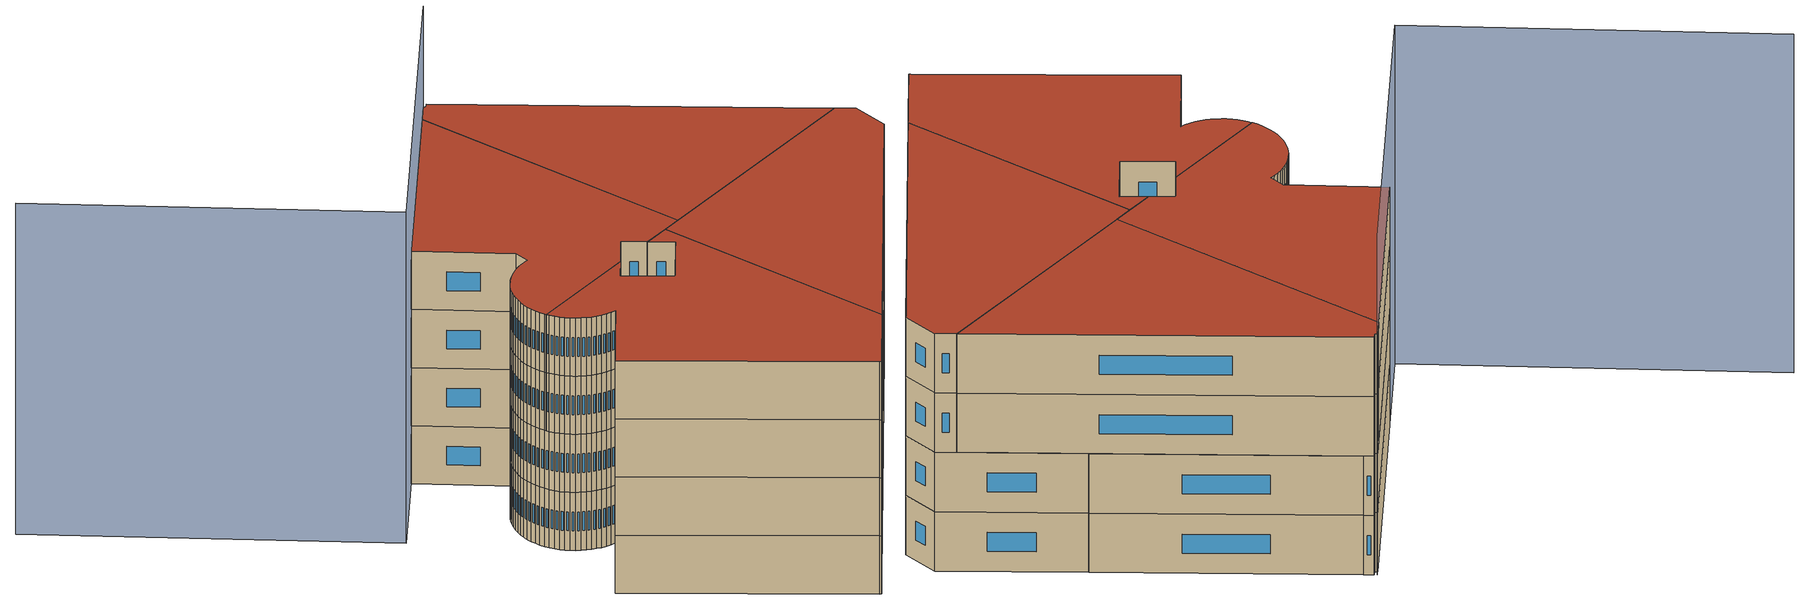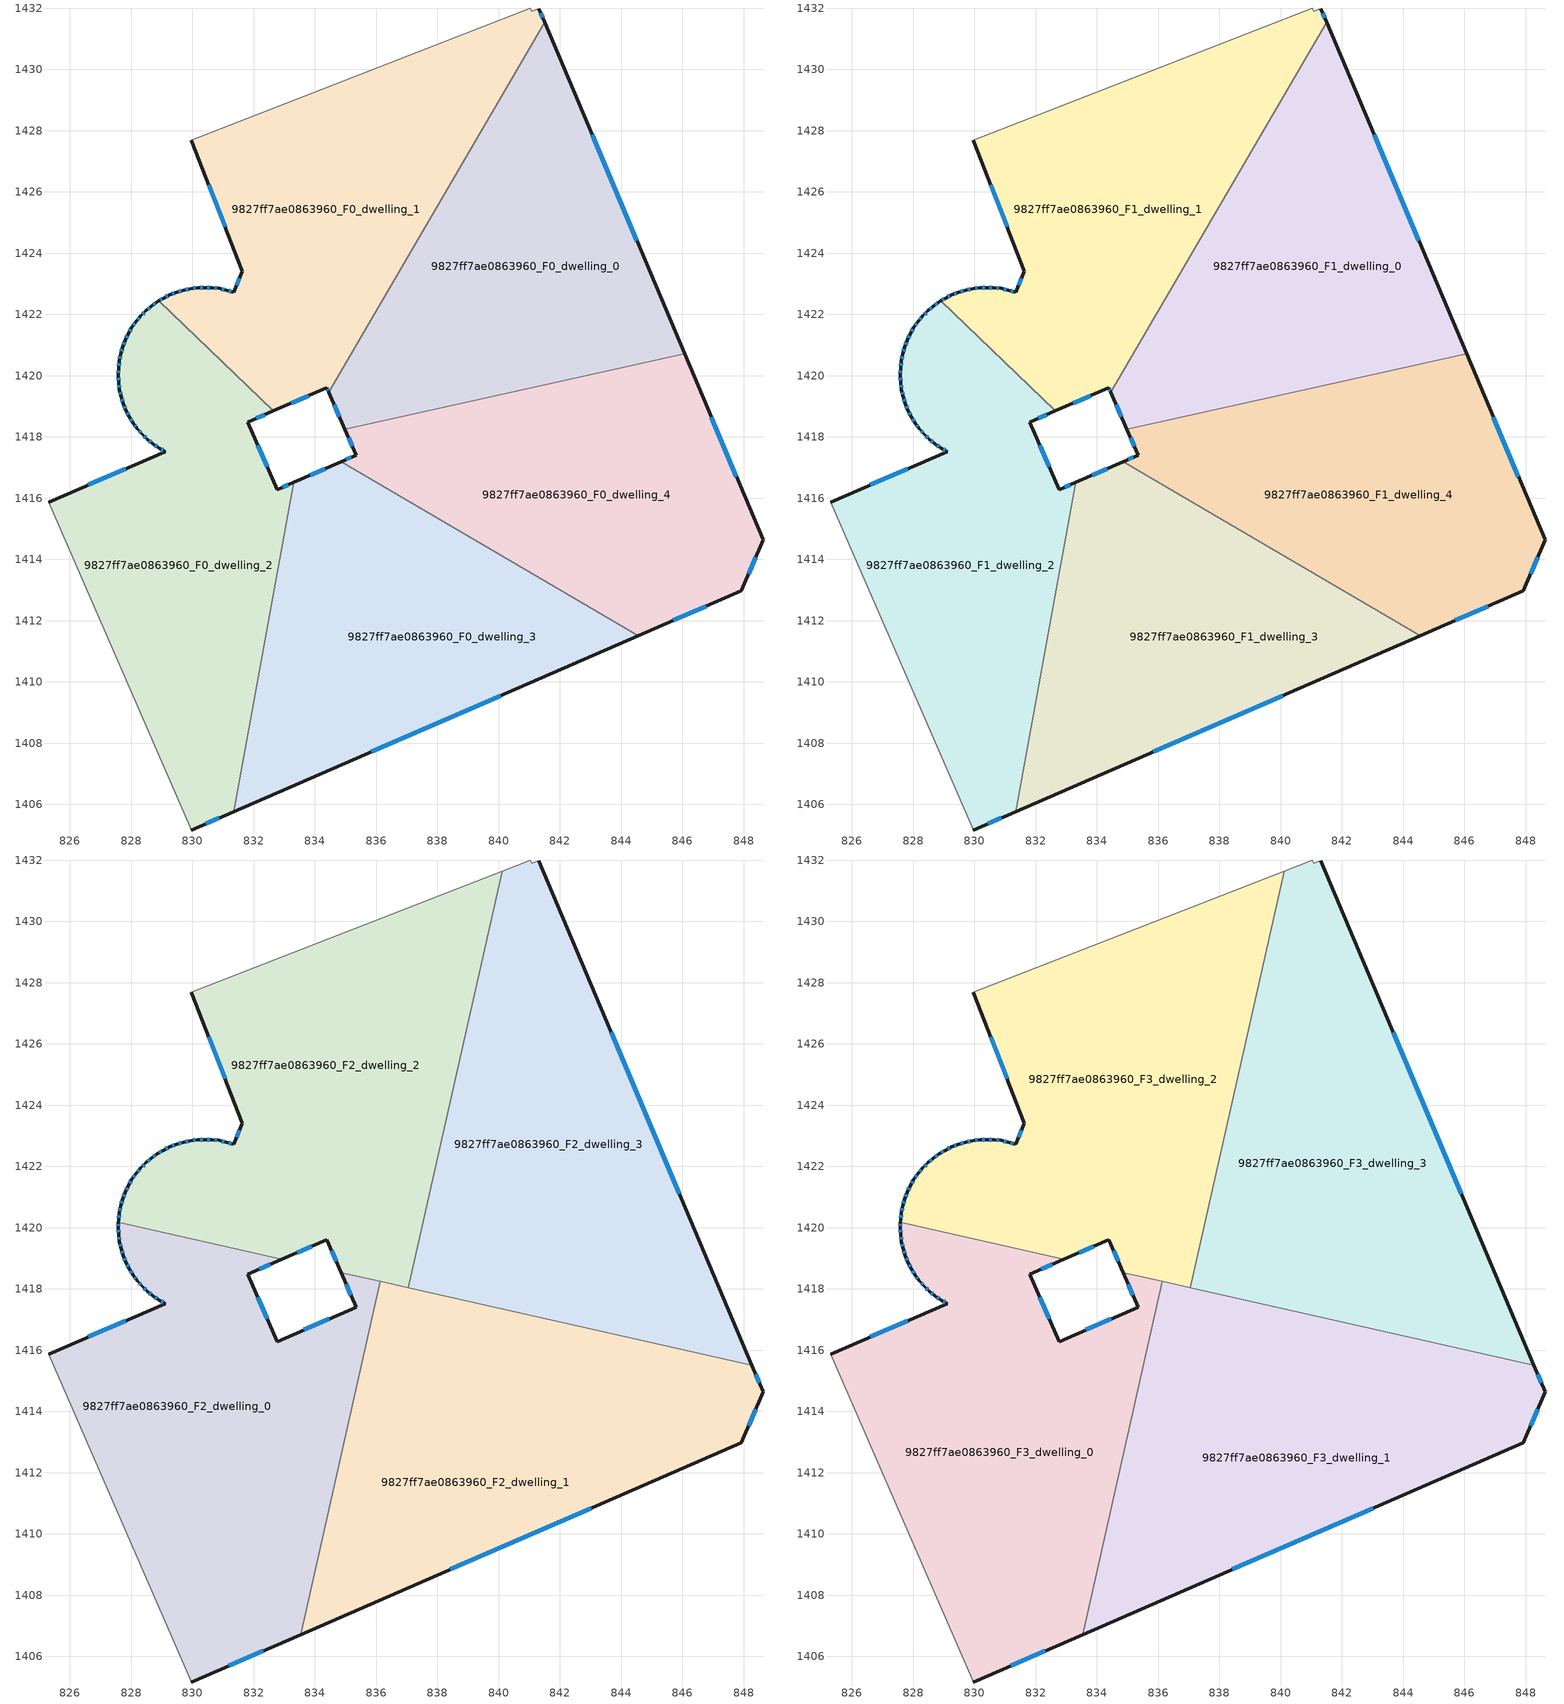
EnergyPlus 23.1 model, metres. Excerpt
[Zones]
9827ff7ae0863960_F0_dwelling_0
 floor ground (EU_floor_Construction): 841.5,1431.55 846.07,1420.71 834.97,1418.25 834.45,1419.45 z0
 wall outside (EU_wall_Construction): 834.45,1419.45 834.97,1418.25 / 846.07,1420.71 841.5,1431.55 z0:3
 wall to 9827ff7ae0863960_F0_dwelling_1 (EU_wall_Construction): 841.5,1431.55 834.45,1419.45 z0:3
 wall to 9827ff7ae0863960_F0_dwelling_4 (EU_wall_Construction): 834.97,1418.25 846.07,1420.71 z0:3
 window (EU_Window_Construction): 834.63,1419.05 834.8,1418.66 / 844.51,1424.4 843.05,1427.86 z1.02:1.98
9827ff7ae0863960_F0_dwelling_1
 floor ground (EU_floor_Construction): 841.31,1431.98 841.5,1431.55 834.45,1419.45 834.39,1419.61 832.64,1418.85 828.9,1422.44 829.06,1422.54 829.26,1422.64 829.48,1422.72 829.71,1422.8 829.94,1422.84 830.18,1422.88 830.41,1422.88 830.65,1422.87 830.88,1422.85 831.11,1422.79 831.34,1422.73 831.63,1423.41 829.96,1427.68 841.04,1432.01 841.09,1431.91 z0
 wall outside (EU_wall_Construction): 832.64,1418.85 834.39,1419.61 834.45,1419.45 / 829.96,1427.68 831.63,1423.41 831.34,1422.73 831.11,1422.79 830.88,1422.85 830.65,1422.87 830.41,1422.88 830.18,1422.88 829.94,1422.84 829.71,1422.8 829.48,1422.72 829.26,1422.64 829.06,1422.54 828.9,1422.44 / 841.5,1431.55 841.31,1431.98 z0:3
 wall to 9827ff7ae0863960_F0_dwelling_2 (EU_wall_Construction): 828.9,1422.44 832.64,1418.85 z0:3
 wall adiabatic (EU_wall_Construction): 841.31,1431.98 841.09,1431.91 841.04,1432.01 829.96,1427.68 z0:3
 window (EU_Window_Construction): 834.41,1419.56 834.43,1419.51 / 833.23,1419.11 833.79,1419.35 / 829,1422.5 828.95,1422.48 / 829.19,1422.6 829.13,1422.57 / 829.41,1422.69 829.34,1422.67 / 829.63,1422.77 829.56,1422.75 / 829.86,1422.83 829.79,1422.81 / 830.1,1422.86 830.02,1422.85 / 830.33,1422.88 830.26,1422.88 / 830.57,1422.88 830.49,1422.88 / 830.8,1422.86 830.73,1422.87 / 831.03,1422.81 830.96,1422.83 / 831.26,1422.75 831.19,1422.77 / 831.53,1423.18 831.44,1422.96 / 830.53,1426.23 831.06,1424.86 / 841.43,1431.7 841.38,1431.83 z1.02:1.98
9827ff7ae0863960_F0_dwelling_2
 floor ground (EU_floor_Construction): 832.64,1418.85 831.81,1418.48 832.76,1416.28 833.31,1416.52 831.34,1405.76 829.97,1405.16 829.93,1405.25 825.31,1415.87 829.11,1417.52 828.91,1417.63 828.71,1417.77 828.53,1417.92 828.36,1418.08 828.2,1418.26 828.07,1418.45 827.94,1418.66 827.83,1418.87 827.74,1419.08 827.67,1419.31 827.62,1419.54 827.59,1419.77 827.58,1420.01 827.58,1420.24 827.61,1420.48 827.66,1420.71 827.72,1420.94 827.81,1421.16 827.91,1421.38 828.02,1421.58 828.16,1421.77 828.31,1421.95 828.48,1422.12 828.66,1422.27 828.85,1422.41 828.9,1422.44 z0
 wall outside (EU_wall_Construction): 828.9,1422.44 828.85,1422.41 828.66,1422.27 828.48,1422.12 828.31,1421.95 828.16,1421.77 828.02,1421.58 827.91,1421.38 827.81,1421.16 827.72,1420.94 827.66,1420.71 827.61,1420.48 827.58,1420.24 827.58,1420.01 827.59,1419.77 827.62,1419.54 827.67,1419.31 827.74,1419.08 827.83,1418.87 827.94,1418.66 828.07,1418.45 828.2,1418.26 828.36,1418.08 828.53,1417.92 828.71,1417.77 828.91,1417.63 829.11,1417.52 825.31,1415.87 / 833.31,1416.52 832.76,1416.28 831.81,1418.48 832.64,1418.85 / 829.97,1405.16 831.34,1405.76 z0:3
 wall adiabatic (EU_wall_Construction): 825.31,1415.87 829.93,1405.25 829.97,1405.16 z0:3
 wall to 9827ff7ae0863960_F0_dwelling_3 (EU_wall_Construction): 831.34,1405.76 833.31,1416.52 z0:3
 window (EU_Window_Construction): 827.82,1416.96 826.6,1416.43 / 828.98,1417.59 829.04,1417.56 / 828.78,1417.72 828.84,1417.68 / 828.59,1417.87 828.65,1417.82 / 828.42,1418.03 828.47,1417.97 / 828.26,1418.2 828.31,1418.14 / 828.11,1418.39 828.15,1418.33 / 827.98,1418.59 828.02,1418.52 / 827.87,1418.79 827.9,1418.73 / 827.77,1419.01 827.8,1418.94 / 827.7,1419.23 827.72,1419.16 / 827.64,1419.46 827.65,1419.39 / 827.6,1419.69 827.61,1419.62 / 827.58,1419.93 827.59,1419.85 / 827.58,1420.16 827.58,1420.09 / 827.6,1420.4 827.59,1420.32 / 827.64,1420.63 827.63,1420.56 / 827.7,1420.86 827.68,1420.79 / 827.78,1421.09 827.75,1421.02 / 827.87,1421.3 827.84,1421.24 / 827.98,1421.51 827.94,1421.44 / 828.11,1421.71 828.07,1421.64 / 828.26,1421.89 828.21,1421.83 / 828.43,1422.06 828.37,1422.01 / 828.6,1422.22 828.54,1422.17 / 828.78,1422.36 828.72,1422.32 / 832.09,1418.61 832.35,1418.72 / 832.44,1417.03 832.13,1417.73 / 833.13,1416.44 832.95,1416.36 / 830.44,1405.37 830.88,1405.56 z1.02:1.98
9827ff7ae0863960_F0_dwelling_3
 floor ground (EU_floor_Construction): 844.56,1411.51 831.34,1405.76 833.31,1416.52 834.86,1417.19 z0
 wall outside (EU_wall_Construction): 834.86,1417.19 833.31,1416.52 / 831.34,1405.76 844.56,1411.51 z0:3
 wall to 9827ff7ae0863960_F0_dwelling_4 (EU_wall_Construction): 844.56,1411.51 834.86,1417.19 z0:3
 window (EU_Window_Construction): 834.33,1416.97 833.84,1416.75 / 835.84,1407.72 840.07,1409.56 z1.02:1.98
9827ff7ae0863960_F0_dwelling_4
 floor ground (EU_floor_Construction): 846.07,1420.71 848.64,1414.64 847.92,1412.97 844.56,1411.51 834.86,1417.19 835.34,1417.41 834.97,1418.25 z0
 wall outside (EU_wall_Construction): 844.56,1411.51 847.92,1412.97 848.64,1414.64 846.07,1420.71 / 834.97,1418.25 835.34,1417.41 834.86,1417.19 z0:3
 window (EU_Window_Construction): 845.71,1412.01 846.78,1412.47 / 835.18,1417.33 835.02,1417.27 / 835.1,1417.97 835.22,1417.69 / 847.76,1416.7 846.94,1418.65 / 848.16,1413.54 848.39,1414.07 z1.02:1.98
9827ff7ae0863960_F1_dwelling_0
 floor to 9827ff7ae0863960_F0_dwelling_0 (EU_floor_Construction): 841.5,1431.55 846.07,1420.71 834.97,1418.25 834.45,1419.45 z3
 wall outside (EU_wall_Construction): 834.45,1419.45 834.97,1418.25 / 846.07,1420.71 841.5,1431.55 z3:6
 wall to 9827ff7ae0863960_F1_dwelling_1 (EU_wall_Construction): 841.5,1431.55 834.45,1419.45 z3:6
 wall to 9827ff7ae0863960_F1_dwelling_4 (EU_wall_Construction): 834.97,1418.25 846.07,1420.71 z3:6
 window (EU_Window_Construction): 834.63,1419.05 834.8,1418.66 / 844.51,1424.4 843.05,1427.86 z4.02:4.98
 ceiling adiabatic (EU_roof_Construction): 846.07,1420.71 841.5,1431.55 839.2,1427.6 837.2,1418.75 z6
9827ff7ae0863960_F1_dwelling_1
 floor to 9827ff7ae0863960_F0_dwelling_1 (EU_floor_Construction): 841.31,1431.98 841.5,1431.55 834.45,1419.45 834.39,1419.61 832.64,1418.85 828.9,1422.44 829.06,1422.54 829.26,1422.64 829.48,1422.72 829.71,1422.8 829.94,1422.84 830.18,1422.88 830.41,1422.88 830.65,1422.87 830.88,1422.85 831.11,1422.79 831.34,1422.73 831.63,1423.41 829.96,1427.68 841.04,1432.01 841.09,1431.91 z3
 wall outside (EU_wall_Construction): 832.64,1418.85 834.39,1419.61 834.45,1419.45 / 829.96,1427.68 831.63,1423.41 831.34,1422.73 831.11,1422.79 830.88,1422.85 830.65,1422.87 830.41,1422.88 830.18,1422.88 829.94,1422.84 829.71,1422.8 829.48,1422.72 829.26,1422.64 829.06,1422.54 828.9,1422.44 / 841.5,1431.55 841.31,1431.98 z3:6
 wall to 9827ff7ae0863960_F1_dwelling_2 (EU_wall_Construction): 828.9,1422.44 832.64,1418.85 z3:6
 wall adiabatic (EU_wall_Construction): 841.31,1431.98 841.09,1431.91 841.04,1432.01 829.96,1427.68 z3:6
 window (EU_Window_Construction): 834.41,1419.56 834.43,1419.51 / 833.23,1419.11 833.79,1419.35 / 829,1422.5 828.95,1422.48 / 829.19,1422.6 829.13,1422.57 / 829.41,1422.69 829.34,1422.67 / 829.63,1422.77 829.56,1422.75 / 829.86,1422.83 829.79,1422.81 / 830.1,1422.86 830.02,1422.85 / 830.33,1422.88 830.26,1422.88 / 830.57,1422.88 830.49,1422.88 / 830.8,1422.86 830.73,1422.87 / 831.03,1422.81 830.96,1422.83 / 831.26,1422.75 831.19,1422.77 / 831.53,1423.18 831.44,1422.96 / 830.53,1426.23 831.06,1424.86 / 841.43,1431.7 841.38,1431.83 z4.02:4.98
9827ff7ae0863960_F1_dwelling_2
 floor to 9827ff7ae0863960_F0_dwelling_2 (EU_floor_Construction): 832.64,1418.85 831.81,1418.48 832.76,1416.28 833.31,1416.52 831.34,1405.76 829.97,1405.16 829.93,1405.25 825.31,1415.87 829.11,1417.52 828.91,1417.63 828.71,1417.77 828.53,1417.92 828.36,1418.08 828.2,1418.26 828.07,1418.45 827.94,1418.66 827.83,1418.87 827.74,1419.08 827.67,1419.31 827.62,1419.54 827.59,1419.77 827.58,1420.01 827.58,1420.24 827.61,1420.48 827.66,1420.71 827.72,1420.94 827.81,1421.16 827.91,1421.38 828.02,1421.58 828.16,1421.77 828.31,1421.95 828.48,1422.12 828.66,1422.27 828.85,1422.41 828.9,1422.44 z3
 wall outside (EU_wall_Construction): 828.9,1422.44 828.85,1422.41 828.66,1422.27 828.48,1422.12 828.31,1421.95 828.16,1421.77 828.02,1421.58 827.91,1421.38 827.81,1421.16 827.72,1420.94 827.66,1420.71 827.61,1420.48 827.58,1420.24 827.58,1420.01 827.59,1419.77 827.62,1419.54 827.67,1419.31 827.74,1419.08 827.83,1418.87 827.94,1418.66 828.07,1418.45 828.2,1418.26 828.36,1418.08 828.53,1417.92 828.71,1417.77 828.91,1417.63 829.11,1417.52 825.31,1415.87 / 833.31,1416.52 832.76,1416.28 831.81,1418.48 832.64,1418.85 / 829.97,1405.16 831.34,1405.76 z3:6
 wall adiabatic (EU_wall_Construction): 825.31,1415.87 829.93,1405.25 829.97,1405.16 z3:6
 wall to 9827ff7ae0863960_F1_dwelling_3 (EU_wall_Construction): 831.34,1405.76 833.31,1416.52 z3:6
 window (EU_Window_Construction): 827.82,1416.96 826.6,1416.43 / 828.98,1417.59 829.04,1417.56 / 828.78,1417.72 828.84,1417.68 / 828.59,1417.87 828.65,1417.82 / 828.42,1418.03 828.47,1417.97 / 828.26,1418.2 828.31,1418.14 / 828.11,1418.39 828.15,1418.33 / 827.98,1418.59 828.02,1418.52 / 827.87,1418.79 827.9,1418.73 / 827.77,1419.01 827.8,1418.94 / 827.7,1419.23 827.72,1419.16 / 827.64,1419.46 827.65,1419.39 / 827.6,1419.69 827.61,1419.62 / 827.58,1419.93 827.59,1419.85 / 827.58,1420.16 827.58,1420.09 / 827.6,1420.4 827.59,1420.32 / 827.64,1420.63 827.63,1420.56 / 827.7,1420.86 827.68,1420.79 / 827.78,1421.09 827.75,1421.02 / 827.87,1421.3 827.84,1421.24 / 827.98,1421.51 827.94,1421.44 / 828.11,1421.71 828.07,1421.64 / 828.26,1421.89 828.21,1421.83 / 828.43,1422.06 828.37,1422.01 / 828.6,1422.22 828.54,1422.17 / 828.78,1422.36 828.72,1422.32 / 832.09,1418.61 832.35,1418.72 / 832.44,1417.03 832.13,1417.73 / 833.13,1416.44 832.95,1416.36 / 830.44,1405.37 830.88,1405.56 z4.02:4.98
9827ff7ae0863960_F1_dwelling_3
 floor to 9827ff7ae0863960_F0_dwelling_3 (EU_floor_Construction): 844.56,1411.51 831.34,1405.76 833.31,1416.52 834.86,1417.19 z3
 wall outside (EU_wall_Construction): 834.86,1417.19 833.31,1416.52 / 831.34,1405.76 844.56,1411.51 z3:6
 wall to 9827ff7ae0863960_F1_dwelling_4 (EU_wall_Construction): 844.56,1411.51 834.86,1417.19 z3:6
 window (EU_Window_Construction): 834.33,1416.97 833.84,1416.75 / 835.84,1407.72 840.07,1409.56 z4.02:4.98
 ceiling adiabatic (EU_roof_Construction): 844.56,1411.51 835.77,1416.66 833.53,1406.71 z6
9827ff7ae0863960_F1_dwelling_4
 floor to 9827ff7ae0863960_F0_dwelling_4 (EU_floor_Construction): 846.07,1420.71 848.64,1414.64 847.92,1412.97 844.56,1411.51 834.86,1417.19 835.34,1417.41 834.97,1418.25 z3
 wall outside (EU_wall_Construction): 844.56,1411.51 847.92,1412.97 848.64,1414.64 846.07,1420.71 / 834.97,1418.25 835.34,1417.41 834.86,1417.19 z3:6
 window (EU_Window_Construction): 845.71,1412.01 846.78,1412.47 / 835.18,1417.33 835.02,1417.27 / 835.1,1417.97 835.22,1417.69 / 847.76,1416.7 846.94,1418.65 / 848.16,1413.54 848.39,1414.07 z4.02:4.98
9827ff7ae0863960_F2_dwelling_0
 floor to 9827ff7ae0863960_F1_dwelling_2 (EU_floor_Construction): 832.38,1419.09 832.64,1418.85 831.81,1418.48 832.76,1416.28 833.31,1416.52 831.35,1405.76 829.97,1405.16 829.93,1405.25 825.31,1415.87 829.11,1417.52 828.91,1417.63 828.71,1417.77 828.53,1417.92 828.36,1418.08 828.2,1418.26 828.07,1418.45 827.94,1418.66 827.83,1418.87 827.74,1419.08 827.67,1419.31 827.62,1419.54 827.59,1419.77 827.58,1420.01 827.58,1420.18 z6
 floor to 9827ff7ae0863960_F1_dwelling_4 (EU_floor_Construction): 836.13,1418.25 835.77,1416.66 834.86,1417.19 835.34,1417.41 834.97,1418.25 835.54,1418.38 z6
 floor to 9827ff7ae0863960_F1_dwelling_1 (EU_floor_Construction): 832.92,1418.97 832.64,1418.85 832.38,1419.09 z6
 floor to 9827ff7ae0863960_F1_dwelling_3 (EU_floor_Construction): 835.77,1416.66 833.53,1406.71 831.35,1405.76 833.31,1416.52 834.86,1417.19 z6
 floor to 9827ff7ae0863960_F1_dwelling_0 (EU_floor_Construction): 835.54,1418.38 834.97,1418.25 834.85,1418.54 z6
 wall outside (EU_wall_Construction): 827.58,1420.18 827.58,1420.01 827.59,1419.77 827.62,1419.54 827.67,1419.31 827.74,1419.08 827.83,1418.87 827.94,1418.66 828.07,1418.45 828.2,1418.26 828.36,1418.08 828.53,1417.92 828.71,1417.77 828.91,1417.63 829.11,1417.52 825.31,1415.87 / 834.85,1418.54 835.34,1417.41 832.76,1416.28 831.81,1418.48 832.92,1418.97 / 829.97,1405.16 833.53,1406.71 z6:9
 wall adiabatic (EU_wall_Construction): 825.31,1415.87 829.93,1405.25 829.97,1405.16 z6:9
 wall to 9827ff7ae0863960_F2_dwelling_2 (EU_wall_Construction): 832.92,1418.97 827.58,1420.18 / 836.13,1418.25 834.85,1418.54 z6:9
 wall to 9827ff7ae0863960_F2_dwelling_1 (EU_wall_Construction): 833.53,1406.71 836.13,1418.25 z6:9
 window (EU_Window_Construction): 827.82,1416.96 826.6,1416.43 / 828.98,1417.59 829.04,1417.56 / 828.78,1417.72 828.84,1417.68 / 828.59,1417.87 828.65,1417.82 / 828.42,1418.03 828.47,1417.97 / 828.26,1418.2 828.31,1418.14 / 828.11,1418.39 828.15,1418.33 / 827.98,1418.59 828.02,1418.52 / 827.87,1418.79 827.9,1418.73 / 827.77,1419.01 827.8,1418.94 / 827.7,1419.23 827.72,1419.16 / 827.64,1419.46 827.65,1419.39 / 827.6,1419.69 827.61,1419.62 / 827.58,1419.93 827.59,1419.85 / 827.58,1420.12 827.58,1420.07 / 832.19,1418.65 832.54,1418.81 / 832.44,1417.03 832.13,1417.73 / 834.47,1417.02 833.64,1416.66 / 835.02,1418.15 835.18,1417.79 / 831.18,1405.69 832.32,1406.19 z7.02:7.98
9827ff7ae0863960_F2_dwelling_1
 floor to 9827ff7ae0863960_F1_dwelling_4 (EU_floor_Construction): 848.27,1415.51 848.64,1414.64 847.92,1412.97 844.56,1411.51 835.77,1416.66 836.13,1418.25 z6
 floor adiabatic (EU_floor_Construction): 844.56,1411.51 833.53,1406.71 835.77,1416.66 z6
 wall outside (EU_wall_Construction): 833.53,1406.71 847.92,1412.97 848.64,1414.64 848.27,1415.51 z6:9
 wall to 9827ff7ae0863960_F2_dwelling_3 (EU_wall_Construction): 848.27,1415.51 837.04,1418.04 z6:9
 wall to 9827ff7ae0863960_F2_dwelling_2 (EU_wall_Construction): 837.04,1418.04 836.13,1418.25 z6:9
 window (EU_Window_Construction): 848.51,1414.93 848.39,1415.21 / 848.16,1413.54 848.39,1414.07 / 838.43,1408.84 843.02,1410.84 z7.02:7.98
9827ff7ae0863960_F2_dwelling_2
 floor to 9827ff7ae0863960_F1_dwelling_1 (EU_floor_Construction): 840.11,1431.64 839.2,1427.6 834.45,1419.45 834.39,1419.61 832.92,1418.97 832.38,1419.09 828.9,1422.44 829.06,1422.54 829.26,1422.64 829.48,1422.72 829.71,1422.8 829.94,1422.84 830.18,1422.88 830.41,1422.88 830.65,1422.87 830.88,1422.85 831.11,1422.79 831.34,1422.73 831.63,1423.41 829.96,1427.68 z6
 floor to 9827ff7ae0863960_F1_dwelling_0 (EU_floor_Construction): 839.2,1427.6 837.2,1418.75 835.54,1418.38 834.85,1418.54 834.45,1419.45 z6
 floor to 9827ff7ae0863960_F1_dwelling_2 (EU_floor_Construction): 832.38,1419.09 827.58,1420.18 827.58,1420.24 827.61,1420.48 827.66,1420.71 827.72,1420.94 827.81,1421.16 827.91,1421.38 828.02,1421.58 828.16,1421.77 828.31,1421.95 828.48,1422.12 828.66,1422.27 828.85,1422.41 828.9,1422.44 z6
 floor to 9827ff7ae0863960_F1_dwelling_4 (EU_floor_Construction): 837.2,1418.75 837.04,1418.04 835.54,1418.38 z6
 wall outside (EU_wall_Construction): 829.96,1427.68 831.63,1423.41 831.34,1422.73 831.11,1422.79 830.88,1422.85 830.65,1422.87 830.41,1422.88 830.18,1422.88 829.94,1422.84 829.71,1422.8 829.48,1422.72 829.26,1422.64 829.06,1422.54 828.85,1422.41 828.66,1422.27 828.48,1422.12 828.31,1421.95 828.16,1421.77 828.02,1421.58 827.91,1421.38 827.81,1421.16 827.72,1420.94 827.66,1420.71 827.61,1420.48 827.58,1420.24 827.58,1420.18 / 832.92,1418.97 834.39,1419.61 834.85,1418.54 z6:9
 wall adiabatic (EU_wall_Construction): 840.11,1431.64 829.96,1427.68 z6:9
 wall to 9827ff7ae0863960_F2_dwelling_3 (EU_wall_Construction): 837.04,1418.04 840.11,1431.64 z6:9
 window (EU_Window_Construction): 827.6,1420.4 827.59,1420.32 / 827.64,1420.63 827.63,1420.56 / 827.7,1420.86 827.68,1420.79 / 827.78,1421.09 827.75,1421.02 / 827.87,1421.3 827.84,1421.24 / 827.98,1421.51 827.94,1421.44 / 828.11,1421.71 828.07,1421.64 / 828.26,1421.89 828.21,1421.83 / 828.43,1422.06 828.37,1422.01 / 828.6,1422.22 828.54,1422.17 / 828.78,1422.36 828.72,1422.32 / 828.98,1422.49 828.92,1422.45 / 829.19,1422.6 829.13,1422.57 / 829.41,1422.69 829.34,1422.67 / 829.63,1422.77 829.56,1422.75 / 829.86,1422.83 829.79,1422.81 / 830.1,1422.86 830.02,1422.85 / 830.33,1422.88 830.26,1422.88 / 830.57,1422.88 830.49,1422.88 / 830.8,1422.86 830.73,1422.87 / 831.03,1422.81 830.96,1422.83 / 831.26,1422.75 831.19,1422.77 / 831.53,1423.18 831.44,1422.96 / 830.53,1426.23 831.06,1424.86 / 834.54,1419.24 834.69,1418.9 / 833.42,1419.19 833.89,1419.39 z7.02:7.98
9827ff7ae0863960_F2_dwelling_3
 floor to 9827ff7ae0863960_F1_dwelling_1 (EU_floor_Construction): 841.31,1431.98 841.5,1431.55 839.2,1427.6 840.11,1431.64 841.04,1432.01 841.09,1431.91 z6
 floor to 9827ff7ae0863960_F1_dwelling_4 (EU_floor_Construction): 846.07,1420.71 848.27,1415.51 837.04,1418.04 837.2,1418.75 z6
 floor adiabatic (EU_floor_Construction): 841.5,1431.55 841.31,1431.98 846.07,1420.71 837.2,1418.75 839.2,1427.6 z6
 wall outside (EU_wall_Construction): 848.27,1415.51 841.31,1431.98 z6:9
 wall adiabatic (EU_wall_Construction): 841.31,1431.98 841.09,1431.91 841.04,1432.01 840.11,1431.64 z6:9
 window (EU_Window_Construction): 845.9,1421.11 843.68,1426.38 z7.02:7.98
9827ff7ae0863960_F3_dwelling_0
 floor to 9827ff7ae0863960_F2_dwelling_0 (EU_floor_Construction): 836.13,1418.25 833.53,1406.71 829.97,1405.16 829.93,1405.25 825.31,1415.87 829.11,1417.52 828.91,1417.63 828.71,1417.77 828.53,1417.92 828.36,1418.08 828.2,1418.26 828.07,1418.45 827.94,1418.66 827.83,1418.87 827.74,1419.08 827.67,1419.31 827.62,1419.54 827.59,1419.77 827.58,1420.01 827.58,1420.18 832.92,1418.97 831.81,1418.48 832.76,1416.28 835.34,1417.41 834.85,1418.54 z9
 wall outside (EU_wall_Construction): 827.58,1420.18 827.58,1420.01 827.59,1419.77 827.62,1419.54 827.67,1419.31 827.74,1419.08 827.83,1418.87 827.94,1418.66 828.07,1418.45 828.2,1418.26 828.36,1418.08 828.53,1417.92 828.71,1417.77 828.91,1417.63 829.11,1417.52 825.31,1415.87 / 834.85,1418.54 835.34,1417.41 832.76,1416.28 831.81,1418.48 832.92,1418.97 / 829.97,1405.16 833.53,1406.71 z9:12
 wall adiabatic (EU_wall_Construction): 825.31,1415.87 829.93,1405.25 829.97,1405.16 z9:12
 wall to 9827ff7ae0863960_F3_dwelling_2 (EU_wall_Construction): 832.92,1418.97 827.58,1420.18 / 836.13,1418.25 834.85,1418.54 z9:12
 wall to 9827ff7ae0863960_F3_dwelling_1 (EU_wall_Construction): 833.53,1406.71 836.13,1418.25 z9:12
 window (EU_Window_Construction): 827.82,1416.96 826.6,1416.43 / 828.98,1417.59 829.04,1417.56 / 828.78,1417.72 828.84,1417.68 / 828.59,1417.87 828.65,1417.82 / 828.42,1418.03 828.47,1417.97 / 828.26,1418.2 828.31,1418.14 / 828.11,1418.39 828.15,1418.33 / 827.98,1418.59 828.02,1418.52 / 827.87,1418.79 827.9,1418.73 / 827.77,1419.01 827.8,1418.94 / 827.7,1419.23 827.72,1419.16 / 827.64,1419.46 827.65,1419.39 / 827.6,1419.69 827.61,1419.62 / 827.58,1419.93 827.59,1419.85 / 827.58,1420.12 827.58,1420.07 / 832.19,1418.65 832.54,1418.81 / 832.44,1417.03 832.13,1417.73 / 834.47,1417.02 833.64,1416.66 / 835.02,1418.15 835.18,1417.79 / 831.18,1405.69 832.32,1406.19 z10.02:10.98
 roof outside (EU_roof_Construction): 833.53,1406.71 836.13,1418.25 834.85,1418.54 835.34,1417.41 832.76,1416.28 831.81,1418.48 832.92,1418.97 827.58,1420.18 827.58,1420.01 827.59,1419.77 827.62,1419.54 827.67,1419.31 827.74,1419.08 827.83,1418.87 827.94,1418.66 828.07,1418.45 828.2,1418.26 828.36,1418.08 828.53,1417.92 828.71,1417.77 828.91,1417.63 829.11,1417.52 825.31,1415.87 829.93,1405.25 829.97,1405.16 z12
9827ff7ae0863960_F3_dwelling_1
 floor to 9827ff7ae0863960_F2_dwelling_1 (EU_floor_Construction): 848.27,1415.51 848.64,1414.64 847.92,1412.97 833.53,1406.71 836.13,1418.25 z9
 wall outside (EU_wall_Construction): 833.53,1406.71 847.92,1412.97 848.64,1414.64 848.27,1415.51 z9:12
 wall to 9827ff7ae0863960_F3_dwelling_3 (EU_wall_Construction): 848.27,1415.51 837.04,1418.04 z9:12
 wall to 9827ff7ae0863960_F3_dwelling_2 (EU_wall_Construction): 837.04,1418.04 836.13,1418.25 z9:12
 window (EU_Window_Construction): 848.51,1414.93 848.39,1415.21 / 848.16,1413.54 848.39,1414.07 / 838.43,1408.84 843.02,1410.84 z10.02:10.98
 roof outside (EU_roof_Construction): 847.92,1412.97 848.64,1414.64 848.27,1415.51 836.13,1418.25 833.53,1406.71 z12
9827ff7ae0863960_F3_dwelling_2
 floor to 9827ff7ae0863960_F2_dwelling_2 (EU_floor_Construction): 840.11,1431.64 837.04,1418.04 834.85,1418.54 834.39,1419.61 832.92,1418.97 827.58,1420.18 827.58,1420.24 827.61,1420.48 827.66,1420.71 827.72,1420.94 827.81,1421.16 827.91,1421.38 828.02,1421.58 828.16,1421.77 828.31,1421.95 828.48,1422.12 828.66,1422.27 828.85,1422.41 829.06,1422.54 829.26,1422.64 829.48,1422.72 829.71,1422.8 829.94,1422.84 830.18,1422.88 830.41,1422.88 830.65,1422.87 830.88,1422.85 831.11,1422.79 831.34,1422.73 831.63,1423.41 829.96,1427.68 z9
 wall outside (EU_wall_Construction): 829.96,1427.68 831.63,1423.41 831.34,1422.73 831.11,1422.79 830.88,1422.85 830.65,1422.87 830.41,1422.88 830.18,1422.88 829.94,1422.84 829.71,1422.8 829.48,1422.72 829.26,1422.64 829.06,1422.54 828.85,1422.41 828.66,1422.27 828.48,1422.12 828.31,1421.95 828.16,1421.77 828.02,1421.58 827.91,1421.38 827.81,1421.16 827.72,1420.94 827.66,1420.71 827.61,1420.48 827.58,1420.24 827.58,1420.18 / 832.92,1418.97 834.39,1419.61 834.85,1418.54 z9:12
 wall adiabatic (EU_wall_Construction): 840.11,1431.64 829.96,1427.68 z9:12
 wall to 9827ff7ae0863960_F3_dwelling_3 (EU_wall_Construction): 837.04,1418.04 840.11,1431.64 z9:12
 window (EU_Window_Construction): 827.6,1420.4 827.59,1420.32 / 827.64,1420.63 827.63,1420.56 / 827.7,1420.86 827.68,1420.79 / 827.78,1421.09 827.75,1421.02 / 827.87,1421.3 827.84,1421.24 / 827.98,1421.51 827.94,1421.44 / 828.11,1421.71 828.07,1421.64 / 828.26,1421.89 828.21,1421.83 / 828.43,1422.06 828.37,1422.01 / 828.6,1422.22 828.54,1422.17 / 828.78,1422.36 828.72,1422.32 / 828.98,1422.49 828.92,1422.45 / 829.19,1422.6 829.13,1422.57 / 829.41,1422.69 829.34,1422.67 / 829.63,1422.77 829.56,1422.75 / 829.86,1422.83 829.79,1422.81 / 830.1,1422.86 830.02,1422.85 / 830.33,1422.88 830.26,1422.88 / 830.57,1422.88 830.49,1422.88 / 830.8,1422.86 830.73,1422.87 / 831.03,1422.81 830.96,1422.83 / 831.26,1422.75 831.19,1422.77 / 831.53,1423.18 831.44,1422.96 / 830.53,1426.23 831.06,1424.86 / 834.54,1419.24 834.69,1418.9 / 833.42,1419.19 833.89,1419.39 z10.02:10.98
 roof outside (EU_roof_Construction): 837.04,1418.04 840.11,1431.64 829.96,1427.68 831.63,1423.41 831.34,1422.73 831.11,1422.79 830.88,1422.85 830.65,1422.87 830.41,1422.88 830.18,1422.88 829.94,1422.84 829.71,1422.8 829.48,1422.72 829.26,1422.64 829.06,1422.54 828.85,1422.41 828.66,1422.27 828.48,1422.12 828.31,1421.95 828.16,1421.77 828.02,1421.58 827.91,1421.38 827.81,1421.16 827.72,1420.94 827.66,1420.71 827.61,1420.48 827.58,1420.24 827.58,1420.18 832.92,1418.97 834.39,1419.61 834.85,1418.54 z12
9827ff7ae0863960_F3_dwelling_3
 floor to 9827ff7ae0863960_F2_dwelling_3 (EU_floor_Construction): 841.31,1431.98 848.27,1415.51 837.04,1418.04 840.11,1431.64 841.04,1432.01 841.09,1431.91 z9
 wall outside (EU_wall_Construction): 848.27,1415.51 841.31,1431.98 z9:12
 wall adiabatic (EU_wall_Construction): 841.31,1431.98 841.09,1431.91 841.04,1432.01 840.11,1431.64 z9:12
 window (EU_Window_Construction): 845.9,1421.11 843.68,1426.38 z10.02:10.98
 roof outside (EU_roof_Construction): 848.27,1415.51 841.31,1431.98 841.09,1431.91 841.04,1432.01 840.11,1431.64 837.04,1418.04 z12
shading: 841.24,1432.08 825.37,1425.89 / 825.37,1425.89 819.15,1441.83 z0:17.1
[Building]
EU S2 Campaign: North Axis=0; Terrain=City; Solar Distribution=FullExterior
[Site:Location]
Vienna: Latitude=48; Longitude=16.5; Time Zone=1; Elevation=183
[SizingPeriod:WeatherFileDays]
AnnualSizingPeriod: Begin Month=1; Begin Day of Month=1; End Month=12; End Day of Month=31; Day of Week for Start Day=Monday; Use Weather File Daylight Saving Period=No; Use Weather File Rain and Snow Indicators=No
[MATERIAL]
EU_InternalMass_Material: Roughness=MediumRough; Thickness=0.1; Conductivity=1; Density=1800; Specific Heat=900; Thermal Absorptance=0.9; Solar Absorptance=0.7; Visible Absorptance=0.7
[MATERIAL:NOMASS] Roughness=MediumRough; Thermal Absorptance=0.9; Solar Absorptance=0.7; Visible Absorptance=0.7
Name | Thermal Resistance
EU_wall_NoMass | 0.942466
EU_roof_NoMass | 0.551687
EU_floor_NoMass | 0.66527
[WINDOWMATERIAL:SIMPLEGLAZINGSYSTEM]
EU_Window_SimpleGlazing: UFactor=2.03367; Solar Heat Gain Coefficient=0.65; Visible Transmittance=0.65
[CONSTRUCTION]
EU_wall_Construction: EU_wall_NoMass
EU_roof_Construction: EU_roof_NoMass
EU_floor_Construction: EU_floor_NoMass
EU_Window_Construction: EU_Window_SimpleGlazing
EU_InternalMass_Construction: EU_InternalMass_Material
[ZONE] Type=1; Multiplier=1; Ceiling Height=autocalculate; Floor Area=autocalculate; Part of Total Floor Area=Yes
Name | Volume
9827ff7ae0863960_F0_dwelling_0; 9827ff7ae0863960_F1_dwelling_0 | 219.298
9827ff7ae0863960_F2_dwelling_0; 9827ff7ae0863960_F3_dwelling_0 | 274.135
9827ff7ae0863960_F0_dwelling_1; 9827ff7ae0863960_F1_dwelling_1 | 219.289
9827ff7ae0863960_F2_dwelling_1; 9827ff7ae0863960_F3_dwelling_1 | 274.121
9827ff7ae0863960_F0_dwelling_2; 9827ff7ae0863960_F1_dwelling_2 | 219.302
9827ff7ae0863960_F2_dwelling_2; 9827ff7ae0863960_F3_dwelling_2 | 274.134
9827ff7ae0863960_F0_dwelling_3; 9827ff7ae0863960_F1_dwelling_3 | 219.291
9827ff7ae0863960_F2_dwelling_3; 9827ff7ae0863960_F3_dwelling_3 | 274.131
9827ff7ae0863960_F0_dwelling_4; 9827ff7ae0863960_F1_dwelling_4 | 219.317
[INTERNALMASS] Construction=EU_InternalMass_Construction
Name | Zone or ZoneList | Surface Area
9827ff7ae0863960_F0_dwelling_0_EU_InternalMass | 9827ff7ae0863960_F0_dwelling_0 | 73.0996
9827ff7ae0863960_F0_dwelling_1_EU_InternalMass | 9827ff7ae0863960_F0_dwelling_1 | 73.0967
9827ff7ae0863960_F0_dwelling_2_EU_InternalMass | 9827ff7ae0863960_F0_dwelling_2 | 73.0996
9827ff7ae0863960_F0_dwelling_3_EU_InternalMass | 9827ff7ae0863960_F0_dwelling_3 | 73.0969
9827ff7ae0863960_F0_dwelling_4_EU_InternalMass | 9827ff7ae0863960_F0_dwelling_4 | 73.1056
9827ff7ae0863960_F1_dwelling_0_EU_InternalMass | 9827ff7ae0863960_F1_dwelling_0 | 73.0996
9827ff7ae0863960_F1_dwelling_1_EU_InternalMass | 9827ff7ae0863960_F1_dwelling_1 | 73.0967
9827ff7ae0863960_F1_dwelling_2_EU_InternalMass | 9827ff7ae0863960_F1_dwelling_2 | 73.0996
9827ff7ae0863960_F1_dwelling_3_EU_InternalMass | 9827ff7ae0863960_F1_dwelling_3 | 73.0969
9827ff7ae0863960_F1_dwelling_4_EU_InternalMass | 9827ff7ae0863960_F1_dwelling_4 | 73.1056
9827ff7ae0863960_F2_dwelling_0_EU_InternalMass | 9827ff7ae0863960_F2_dwelling_0 | 91.3764
9827ff7ae0863960_F2_dwelling_1_EU_InternalMass | 9827ff7ae0863960_F2_dwelling_1 | 91.3743
9827ff7ae0863960_F2_dwelling_2_EU_InternalMass | 9827ff7ae0863960_F2_dwelling_2 | 91.3772
9827ff7ae0863960_F2_dwelling_3_EU_InternalMass | 9827ff7ae0863960_F2_dwelling_3 | 91.374
9827ff7ae0863960_F3_dwelling_0_EU_InternalMass | 9827ff7ae0863960_F3_dwelling_0 | 91.3764
9827ff7ae0863960_F3_dwelling_1_EU_InternalMass | 9827ff7ae0863960_F3_dwelling_1 | 91.3743
9827ff7ae0863960_F3_dwelling_2_EU_InternalMass | 9827ff7ae0863960_F3_dwelling_2 | 91.3772
9827ff7ae0863960_F3_dwelling_3_EU_InternalMass | 9827ff7ae0863960_F3_dwelling_3 | 91.374
[OTHEREQUIPMENT] Fuel Type=Electricity; Design Level Calculation Method=Watts/Area; Power per Zone Floor Area=1; Fraction Latent=0; Fraction Radiant=0; Fraction Lost=0; Carbon Dioxide Generation Rate=0; EndUse Subcategory=EU_Step8_InternalGains
Name | Zone or ZoneList or Space or SpaceList | Schedule
EU_Step8_InternalGain_9827ff7ae0863960_F0_dwelling_0_f000 | 9827ff7ae0863960_F0_dwelling_0 | EU_Step8_GainSchedule_9827ff7ae0863960_F0_dwelling_0_f000
EU_Step8_InternalGain_9827ff7ae0863960_F0_dwelling_1_f000 | 9827ff7ae0863960_F0_dwelling_1 | EU_Step8_GainSchedule_9827ff7ae0863960_F0_dwelling_1_f000
EU_Step8_InternalGain_9827ff7ae0863960_F0_dwelling_2_f000 | 9827ff7ae0863960_F0_dwelling_2 | EU_Step8_GainSchedule_9827ff7ae0863960_F0_dwelling_2_f000
EU_Step8_InternalGain_9827ff7ae0863960_F0_dwelling_3_f000 | 9827ff7ae0863960_F0_dwelling_3 | EU_Step8_GainSchedule_9827ff7ae0863960_F0_dwelling_3_f000
EU_Step8_InternalGain_9827ff7ae0863960_F0_dwelling_4_f000 | 9827ff7ae0863960_F0_dwelling_4 | EU_Step8_GainSchedule_9827ff7ae0863960_F0_dwelling_4_f000
EU_Step8_InternalGain_9827ff7ae0863960_F1_dwelling_0_f000 | 9827ff7ae0863960_F1_dwelling_0 | EU_Step8_GainSchedule_9827ff7ae0863960_F1_dwelling_0_f000
EU_Step8_InternalGain_9827ff7ae0863960_F1_dwelling_1_f000 | 9827ff7ae0863960_F1_dwelling_1 | EU_Step8_GainSchedule_9827ff7ae0863960_F1_dwelling_1_f000
EU_Step8_InternalGain_9827ff7ae0863960_F1_dwelling_2_f000 | 9827ff7ae0863960_F1_dwelling_2 | EU_Step8_GainSchedule_9827ff7ae0863960_F1_dwelling_2_f000
EU_Step8_InternalGain_9827ff7ae0863960_F1_dwelling_3_f000 | 9827ff7ae0863960_F1_dwelling_3 | EU_Step8_GainSchedule_9827ff7ae0863960_F1_dwelling_3_f000
EU_Step8_InternalGain_9827ff7ae0863960_F1_dwelling_4_f000 | 9827ff7ae0863960_F1_dwelling_4 | EU_Step8_GainSchedule_9827ff7ae0863960_F1_dwelling_4_f000
EU_Step8_InternalGain_9827ff7ae0863960_F2_dwelling_0_f000 | 9827ff7ae0863960_F2_dwelling_0 | EU_Step8_GainSchedule_9827ff7ae0863960_F2_dwelling_0_f000
EU_Step8_InternalGain_9827ff7ae0863960_F2_dwelling_1_f000 | 9827ff7ae0863960_F2_dwelling_1 | EU_Step8_GainSchedule_9827ff7ae0863960_F2_dwelling_1_f000
EU_Step8_InternalGain_9827ff7ae0863960_F2_dwelling_2_f000 | 9827ff7ae0863960_F2_dwelling_2 | EU_Step8_GainSchedule_9827ff7ae0863960_F2_dwelling_2_f000
EU_Step8_InternalGain_9827ff7ae0863960_F2_dwelling_3_f000 | 9827ff7ae0863960_F2_dwelling_3 | EU_Step8_GainSchedule_9827ff7ae0863960_F2_dwelling_3_f000
EU_Step8_InternalGain_9827ff7ae0863960_F3_dwelling_0_f000 | 9827ff7ae0863960_F3_dwelling_0 | EU_Step8_GainSchedule_9827ff7ae0863960_F3_dwelling_0_f000
EU_Step8_InternalGain_9827ff7ae0863960_F3_dwelling_1_f000 | 9827ff7ae0863960_F3_dwelling_1 | EU_Step8_GainSchedule_9827ff7ae0863960_F3_dwelling_1_f000
EU_Step8_InternalGain_9827ff7ae0863960_F3_dwelling_2_f000 | 9827ff7ae0863960_F3_dwelling_2 | EU_Step8_GainSchedule_9827ff7ae0863960_F3_dwelling_2_f000
EU_Step8_InternalGain_9827ff7ae0863960_F3_dwelling_3_f000 | 9827ff7ae0863960_F3_dwelling_3 | EU_Step8_GainSchedule_9827ff7ae0863960_F3_dwelling_3_f000
[ZONEVENTILATION:DESIGNFLOWRATE] Schedule=EU_AlwaysOn; Design Flow Rate Calculation Method=AirChanges/Hour; Air Changes per Hour=0.530523; Ventilation Type=Natural; Fan Pressure Rise=0; Fan Total Efficiency=1; Constant Term Coefficient=1; Temperature Term Coefficient=0; Velocity Term Coefficient=0; Velocity Squared Term Coefficient=0; Minimum Indoor Temperature=-100; Maximum Indoor Temperature=100; Delta Temperature=-100; Minimum Outdoor Temperature=-100; Maximum Outdoor Temperature=100; Maximum Wind Speed=40
Name | Zone or ZoneList or Space or SpaceList
EU_ConstantAir_9827ff7ae0863960_F0_dwelling_0 | 9827ff7ae0863960_F0_dwelling_0
EU_ConstantAir_9827ff7ae0863960_F0_dwelling_1 | 9827ff7ae0863960_F0_dwelling_1
EU_ConstantAir_9827ff7ae0863960_F0_dwelling_2 | 9827ff7ae0863960_F0_dwelling_2
EU_ConstantAir_9827ff7ae0863960_F0_dwelling_3 | 9827ff7ae0863960_F0_dwelling_3
EU_ConstantAir_9827ff7ae0863960_F0_dwelling_4 | 9827ff7ae0863960_F0_dwelling_4
EU_ConstantAir_9827ff7ae0863960_F1_dwelling_0 | 9827ff7ae0863960_F1_dwelling_0
EU_ConstantAir_9827ff7ae0863960_F1_dwelling_1 | 9827ff7ae0863960_F1_dwelling_1
EU_ConstantAir_9827ff7ae0863960_F1_dwelling_2 | 9827ff7ae0863960_F1_dwelling_2
EU_ConstantAir_9827ff7ae0863960_F1_dwelling_3 | 9827ff7ae0863960_F1_dwelling_3
EU_ConstantAir_9827ff7ae0863960_F1_dwelling_4 | 9827ff7ae0863960_F1_dwelling_4
EU_ConstantAir_9827ff7ae0863960_F2_dwelling_0 | 9827ff7ae0863960_F2_dwelling_0
EU_ConstantAir_9827ff7ae0863960_F2_dwelling_1 | 9827ff7ae0863960_F2_dwelling_1
EU_ConstantAir_9827ff7ae0863960_F2_dwelling_2 | 9827ff7ae0863960_F2_dwelling_2
EU_ConstantAir_9827ff7ae0863960_F2_dwelling_3 | 9827ff7ae0863960_F2_dwelling_3
EU_ConstantAir_9827ff7ae0863960_F3_dwelling_0 | 9827ff7ae0863960_F3_dwelling_0
EU_ConstantAir_9827ff7ae0863960_F3_dwelling_1 | 9827ff7ae0863960_F3_dwelling_1
EU_ConstantAir_9827ff7ae0863960_F3_dwelling_2 | 9827ff7ae0863960_F3_dwelling_2
EU_ConstantAir_9827ff7ae0863960_F3_dwelling_3 | 9827ff7ae0863960_F3_dwelling_3
[HVACTEMPLATE:THERMOSTAT] Constant Heating Setpoint=20; Constant Cooling Setpoint=50
EU_HeatOnly_9827ff7ae0863960_F0_dwelling_0; EU_HeatOnly_9827ff7ae0863960_F0_dwelling_1; EU_HeatOnly_9827ff7ae0863960_F0_dwelling_2; EU_HeatOnly_9827ff7ae0863960_F0_dwelling_3; EU_HeatOnly_9827ff7ae0863960_F0_dwelling_4; EU_HeatOnly_9827ff7ae0863960_F1_dwelling_0; EU_HeatOnly_9827ff7ae0863960_F1_dwelling_1; EU_HeatOnly_9827ff7ae0863960_F1_dwelling_2; EU_HeatOnly_9827ff7ae0863960_F1_dwelling_3; EU_HeatOnly_9827ff7ae0863960_F1_dwelling_4; EU_HeatOnly_9827ff7ae0863960_F2_dwelling_0; EU_HeatOnly_9827ff7ae0863960_F2_dwelling_1; EU_HeatOnly_9827ff7ae0863960_F2_dwelling_2; EU_HeatOnly_9827ff7ae0863960_F2_dwelling_3; EU_HeatOnly_9827ff7ae0863960_F3_dwelling_0; EU_HeatOnly_9827ff7ae0863960_F3_dwelling_1; EU_HeatOnly_9827ff7ae0863960_F3_dwelling_2; EU_HeatOnly_9827ff7ae0863960_F3_dwelling_3
[HVACTEMPLATE:ZONE:IDEALLOADSAIRSYSTEM] System Availability Schedule=EU_AlwaysOn; Maximum Heating Supply Air Temperature=50; Minimum Cooling Supply Air Temperature=13; Maximum Heating Supply Air Humidity Ratio=0.0156; Minimum Cooling Supply Air Humidity Ratio=0.0077; Heating Limit=NoLimit; Cooling Limit=NoLimit; Heating Availability Schedule=EU_AlwaysOn; Cooling Availability Schedule=EU_CoolingOff; Dehumidification Control Type=ConstantSensibleHeatRatio; Cooling Sensible Heat Ratio=0.7; Dehumidification Setpoint=60; Humidification Control Type=None; Humidification Setpoint=30; Outdoor Air Method=None; Outdoor Air Flow Rate per Person=0.00944; Outdoor Air Flow Rate per Zone Floor Area=0; Outdoor Air Flow Rate per Zone=0; Demand Controlled Ventilation Type=None; Outdoor Air Economizer Type=NoEconomizer; Heat Recovery Type=None; Sensible Heat Recovery Effectiveness=0.7; Latent Heat Recovery Effectiveness=0.65
Name | Template Thermostat
9827ff7ae0863960_F0_dwelling_0 | EU_HeatOnly_9827ff7ae0863960_F0_dwelling_0
9827ff7ae0863960_F0_dwelling_1 | EU_HeatOnly_9827ff7ae0863960_F0_dwelling_1
9827ff7ae0863960_F0_dwelling_2 | EU_HeatOnly_9827ff7ae0863960_F0_dwelling_2
9827ff7ae0863960_F0_dwelling_3 | EU_HeatOnly_9827ff7ae0863960_F0_dwelling_3
9827ff7ae0863960_F0_dwelling_4 | EU_HeatOnly_9827ff7ae0863960_F0_dwelling_4
9827ff7ae0863960_F1_dwelling_0 | EU_HeatOnly_9827ff7ae0863960_F1_dwelling_0
9827ff7ae0863960_F1_dwelling_1 | EU_HeatOnly_9827ff7ae0863960_F1_dwelling_1
9827ff7ae0863960_F1_dwelling_2 | EU_HeatOnly_9827ff7ae0863960_F1_dwelling_2
9827ff7ae0863960_F1_dwelling_3 | EU_HeatOnly_9827ff7ae0863960_F1_dwelling_3
9827ff7ae0863960_F1_dwelling_4 | EU_HeatOnly_9827ff7ae0863960_F1_dwelling_4
9827ff7ae0863960_F2_dwelling_0 | EU_HeatOnly_9827ff7ae0863960_F2_dwelling_0
9827ff7ae0863960_F2_dwelling_1 | EU_HeatOnly_9827ff7ae0863960_F2_dwelling_1
9827ff7ae0863960_F2_dwelling_2 | EU_HeatOnly_9827ff7ae0863960_F2_dwelling_2
9827ff7ae0863960_F2_dwelling_3 | EU_HeatOnly_9827ff7ae0863960_F2_dwelling_3
9827ff7ae0863960_F3_dwelling_0 | EU_HeatOnly_9827ff7ae0863960_F3_dwelling_0
9827ff7ae0863960_F3_dwelling_1 | EU_HeatOnly_9827ff7ae0863960_F3_dwelling_1
9827ff7ae0863960_F3_dwelling_2 | EU_HeatOnly_9827ff7ae0863960_F3_dwelling_2
9827ff7ae0863960_F3_dwelling_3 | EU_HeatOnly_9827ff7ae0863960_F3_dwelling_3
[SIZING:ZONE] Zone Cooling Design Supply Air Temperature Input Method=SupplyAirTemperature; Zone Cooling Design Supply Air Temperature=13; Zone Heating Design Supply Air Temperature Input Method=SupplyAirTemperature; Zone Heating Design Supply Air Temperature=50; Zone Cooling Design Supply Air Humidity Ratio=0.008; Zone Heating Design Supply Air Humidity Ratio=0.008; Cooling Design Air Flow Method=DesignDay; Cooling Design Air Flow Rate=0; Cooling Minimum Air Flow per Zone Floor Area=0.000762; Cooling Minimum Air Flow=0; Cooling Minimum Air Flow Fraction=0.2; Heating Design Air Flow Method=DesignDay; Heating Design Air Flow Rate=0; Heating Maximum Air Flow per Zone Floor Area=0.002032; Heating Maximum Air Flow=0.141576; Heating Maximum Air Flow Fraction=0.3; Account for Dedicated Outdoor Air System=No; Dedicated Outdoor Air System Control Strategy=NeutralSupplyAir; Dedicated Outdoor Air Low Setpoint Temperature for Design=autosize; Dedicated Outdoor Air High Setpoint Temperature for Design=autosize; Zone Load Sizing Method=Sensible Load Only No Latent Load; Zone Latent Cooling Design Supply Air Humidity Ratio Input Method=HumidityRatioDifference; Zone Cooling Design Supply Air Humidity Ratio Difference=0.005; Zone Latent Heating Design Supply Air Humidity Ratio Input Method=HumidityRatioDifference; Zone Humidification Design Supply Air Humidity Ratio Difference=0.005
9827ff7ae0863960_F0_dwelling_0; 9827ff7ae0863960_F0_dwelling_1; 9827ff7ae0863960_F0_dwelling_2; 9827ff7ae0863960_F0_dwelling_3; 9827ff7ae0863960_F0_dwelling_4; 9827ff7ae0863960_F1_dwelling_0; 9827ff7ae0863960_F1_dwelling_1; 9827ff7ae0863960_F1_dwelling_2; 9827ff7ae0863960_F1_dwelling_3; 9827ff7ae0863960_F1_dwelling_4; 9827ff7ae0863960_F2_dwelling_0; 9827ff7ae0863960_F2_dwelling_1; 9827ff7ae0863960_F2_dwelling_2; 9827ff7ae0863960_F2_dwelling_3; 9827ff7ae0863960_F3_dwelling_0; 9827ff7ae0863960_F3_dwelling_1; 9827ff7ae0863960_F3_dwelling_2; 9827ff7ae0863960_F3_dwelling_3
[SCHEDULE:CONSTANT]
Name | Hourly Value
EU_AlwaysOn | 1
EU_CoolingOff | 0
[SCHEDULE:FILE] Column Number=1; Rows to Skip at Top=0; Number of Hours of Data=8760; Column Separator=Comma; Interpolate to Timestep=No; Minutes per Item=60; Adjust Schedule for Daylight Savings=Yes
Name | File
EU_Step8_GainSchedule_9827ff7ae0863960_F0_dwelling_0_f000 | ../../schedules/9827ff7ae0863960/9827ff7ae0863960_F0_dwelling_0_f000_gain.csv
EU_Step8_GainSchedule_9827ff7ae0863960_F0_dwelling_1_f000 | ../../schedules/9827ff7ae0863960/9827ff7ae0863960_F0_dwelling_1_f000_gain.csv
EU_Step8_GainSchedule_9827ff7ae0863960_F0_dwelling_2_f000 | ../../schedules/9827ff7ae0863960/9827ff7ae0863960_F0_dwelling_2_f000_gain.csv
EU_Step8_GainSchedule_9827ff7ae0863960_F0_dwelling_3_f000 | ../../schedules/9827ff7ae0863960/9827ff7ae0863960_F0_dwelling_3_f000_gain.csv
EU_Step8_GainSchedule_9827ff7ae0863960_F0_dwelling_4_f000 | ../../schedules/9827ff7ae0863960/9827ff7ae0863960_F0_dwelling_4_f000_gain.csv
EU_Step8_GainSchedule_9827ff7ae0863960_F1_dwelling_0_f000 | ../../schedules/9827ff7ae0863960/9827ff7ae0863960_F1_dwelling_0_f000_gain.csv
EU_Step8_GainSchedule_9827ff7ae0863960_F1_dwelling_1_f000 | ../../schedules/9827ff7ae0863960/9827ff7ae0863960_F1_dwelling_1_f000_gain.csv
EU_Step8_GainSchedule_9827ff7ae0863960_F1_dwelling_2_f000 | ../../schedules/9827ff7ae0863960/9827ff7ae0863960_F1_dwelling_2_f000_gain.csv
EU_Step8_GainSchedule_9827ff7ae0863960_F1_dwelling_3_f000 | ../../schedules/9827ff7ae0863960/9827ff7ae0863960_F1_dwelling_3_f000_gain.csv
EU_Step8_GainSchedule_9827ff7ae0863960_F1_dwelling_4_f000 | ../../schedules/9827ff7ae0863960/9827ff7ae0863960_F1_dwelling_4_f000_gain.csv
EU_Step8_GainSchedule_9827ff7ae0863960_F2_dwelling_0_f000 | ../../schedules/9827ff7ae0863960/9827ff7ae0863960_F2_dwelling_0_f000_gain.csv
EU_Step8_GainSchedule_9827ff7ae0863960_F2_dwelling_1_f000 | ../../schedules/9827ff7ae0863960/9827ff7ae0863960_F2_dwelling_1_f000_gain.csv
EU_Step8_GainSchedule_9827ff7ae0863960_F2_dwelling_2_f000 | ../../schedules/9827ff7ae0863960/9827ff7ae0863960_F2_dwelling_2_f000_gain.csv
EU_Step8_GainSchedule_9827ff7ae0863960_F2_dwelling_3_f000 | ../../schedules/9827ff7ae0863960/9827ff7ae0863960_F2_dwelling_3_f000_gain.csv
EU_Step8_GainSchedule_9827ff7ae0863960_F3_dwelling_0_f000 | ../../schedules/9827ff7ae0863960/9827ff7ae0863960_F3_dwelling_0_f000_gain.csv
EU_Step8_GainSchedule_9827ff7ae0863960_F3_dwelling_1_f000 | ../../schedules/9827ff7ae0863960/9827ff7ae0863960_F3_dwelling_1_f000_gain.csv
EU_Step8_GainSchedule_9827ff7ae0863960_F3_dwelling_2_f000 | ../../schedules/9827ff7ae0863960/9827ff7ae0863960_F3_dwelling_2_f000_gain.csv
EU_Step8_GainSchedule_9827ff7ae0863960_F3_dwelling_3_f000 | ../../schedules/9827ff7ae0863960/9827ff7ae0863960_F3_dwelling_3_f000_gain.csv
